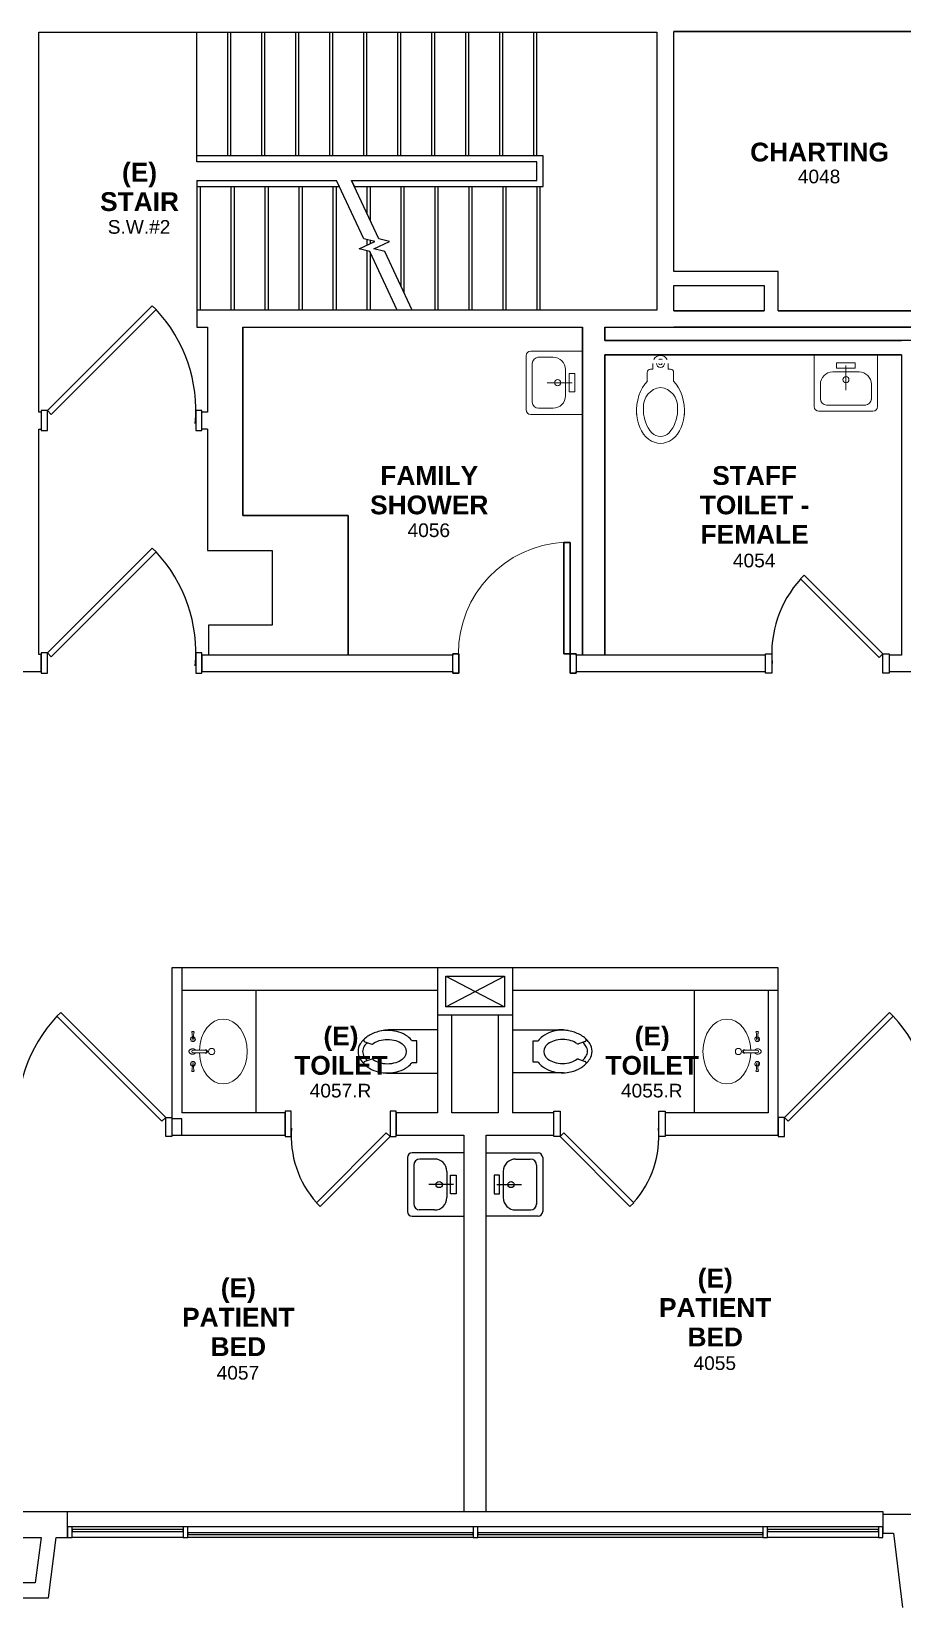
# Model space of a CAD drawing. Header units: inches. Extents: x -3235 to 3296, y 161 to 2924.
# Drawn here: x 2687 to 2969, y 1651 to 2160 of the extents above; entities that cross this region are included whole.
import ezdxf

# ---------------------------------------------------------------- set-up
doc = ezdxf.new("R2010")
doc.units = ezdxf.units.IN
doc.header["$LTSCALE"] = 96
doc.header["$MEASUREMENT"] = 0
doc.layers.add('A-AREA-IDEN', color=4, linetype='CONTINUOUS', lineweight=9)
doc.layers.add('A-DOOR-FRAM', color=1, linetype='CONTINUOUS', lineweight=30)
for name, color, linetype in [('A-DOOR', 2, 'CONTINUOUS'), ('A-FLOR-CASE', 3, 'CONTINUOUS'), ('A-FLOR-PFIX', 2, 'CONTINUOUS'), ('A-FLOR-STRS', 2, 'CONTINUOUS'), ('A-GLAZ', 2, 'CONTINUOUS'), ('A-GLAZ-SILL', 1, 'CONTINUOUS'), ('A-SHAFT', 1, 'CONTINUOUS'), ('A-WALL-FULL', 6, 'CONTINUOUS')]:
    doc.layers.add(name, color=color, linetype=linetype)
doc.styles.add('ARIAL', font='arial.ttf')
doc.styles.add('Arial_B', font='arialbd.ttf', dxfattribs={"height": 6.088537})

# ---------------------------------------------------------------- blocks, each defined once
blk = doc.blocks.new('Summit-door-single-wrapped - 36x84-F-4089943-258679-fp04')
at = {"layer": 'A-DOOR', "lineweight": 30}
for p, q in [((12.75, 36.56), (12.75, 0.56)), ((14.75, 36.56), (12.75, 36.56)), ((14.75, 0.56), (14.75, 36.56)), ((14.75, 0.56), (12.75, 0.56))]:
    blk.add_line(p, q, dxfattribs=at)
at = {"layer": 'A-DOOR', "lineweight": 9}
blk.add_arc((14.75, 0.56), 36.14, 93.1725, 180.0016, dxfattribs=at)
at = {"layer": 'A-DOOR-FRAM'}
for p, q in [((-23.25, 0.56), (-23.25, 0.06)), ((-21.25, 0.56), (-23.25, 0.56)), ((-21.25, -5.69), (-21.25, 0.56)), ((16.75, 0.56), (14.75, 0.56)), ((14.75, 0.56), (14.75, -5.69)), ((16.75, 0.06), (16.75, 0.56)), ((-23.25, -5.19), (-23.25, -5.69)), ((-23.25, -5.69), (-21.25, -5.69)), ((14.75, -5.69), (16.75, -5.69)), ((16.75, -5.69), (16.75, -5.19))]:
    blk.add_line(p, q, dxfattribs=at)
blk = doc.blocks.new('cw-countertop-one-side - cw-countertop-one-side-24D-1624115-258679-fp04')
at = {"layer": 'A-FLOR-CASE'}
blk.add_line((15.63, 11.5), (-24, 11.5), dxfattribs=at)
blk = doc.blocks.new('cw-countertop-one-side - cw-countertop-one-side-24D-1623090-258679-fp04')
at = {"layer": 'A-FLOR-CASE'}
blk.add_line((-24, -11.5), (15.63, -11.5), dxfattribs=at)

msp = doc.modelspace()

# ---------------------------------------------------------------- linework, layer by layer
at = {"layer": 'A-DOOR'}
for p, q in [((2692.1, 2037), (2726.04, 2070.94)), ((2726.04, 2070.94), (2727.28, 2069.7)), ((2727.28, 2069.7), (2693.33, 2035.76)), ((2692.1, 2037), (2693.33, 2035.76)), ((2692.1, 1958.5), (2726.04, 1992.44)), ((2727.28, 1991.2), (2693.33, 1957.26)), ((2726.04, 1992.44), (2727.28, 1991.2)), ((2937.04, 1983.71), (2935.81, 1982.47)), ((2935.81, 1982.47), (2961.26, 1957.01)), ((2962.5, 1958.25), (2937.04, 1983.71)), ((2692.1, 1958.5), (2693.33, 1957.26)), ((2962.5, 1958.25), (2961.26, 1957.01)), ((2696.43, 1842.07), (2695.2, 1840.83)), ((2730.38, 1808.12), (2696.43, 1842.07)), ((2930.63, 1808.12), (2964.57, 1842.07)), ((2964.57, 1842.07), (2965.8, 1840.83)), ((2695.2, 1840.83), (2729.14, 1806.89)), ((2965.8, 1840.83), (2931.86, 1806.89)), ((2730.38, 1808.12), (2729.14, 1806.89)), ((2930.63, 1808.12), (2931.86, 1806.89)), ((2779.14, 1780.49), (2801.76, 1803.11)), ((2803, 1801.87), (2780.37, 1779.25)), ((2803, 1801.87), (2801.76, 1803.11)), ((2858, 1801.87), (2859.24, 1803.11)), ((2858, 1801.87), (2880.63, 1779.25)), ((2881.86, 1780.49), (2859.24, 1803.11)), ((2780.37, 1779.25), (2779.14, 1780.49)), ((2880.63, 1779.25), (2881.86, 1780.49))]:
    msp.add_line(p, q, dxfattribs=at)
for centre, radius, start, end in [((2692.1, 2037), 48.05, 355, 42.9126), ((2692.1, 1958.5), 48.05, 355, 42.9126), ((2962.5, 1958.25), 36, 137.7863, 185), ((2730.38, 1808.12), 48.05, 137.0874, 185), ((2930.63, 1808.12), 48.05, 355, 42.9126), ((2803, 1801.87), 31.98, 175, 221.8636), ((2858, 1801.87), 31.98, 318.1364, 5)]:
    msp.add_arc(centre, radius, start, end, dxfattribs=at)
at = {"layer": 'A-FLOR-PFIX', "lineweight": 9}
for p, q in [((2848.5, 2056.25), (2865.25, 2056.25)), ((2864.25, 2056.25), (2865.25, 2056.25)), ((2847, 2037.25), (2847, 2054.75)), ((2849, 2039.75), (2849, 2052.44)), ((2855.75, 2054.25), (2850.81, 2054.25)), ((2887.24, 2050.36), (2888, 2050.36)), ((2888, 2050.36), (2888, 2052.25)), ((2893, 2050.36), (2893, 2052.25)), ((2893.76, 2050.36), (2893, 2050.36)), ((2940.25, 2055), (2940.25, 2038.25)), ((2940.25, 2055), (2940.25, 2054)), ((2947.5, 2050.68), (2947.5, 2052.49)), ((2947.5, 2052.49), (2953.5, 2052.49)), ((2953.5, 2050.68), (2947.5, 2050.68)), ((2950.5, 2051.62), (2950.5, 2043.62)), ((2953.5, 2052.49), (2953.5, 2050.68)), ((2960.75, 2038.25), (2960.75, 2055)), ((2960.75, 2054), (2960.75, 2055)), ((2861.88, 2046), (2853.88, 2046)), ((2859.75, 2041.75), (2859.75, 2050.25)), ((2862.74, 2049), (2860.93, 2049)), ((2860.93, 2049), (2860.93, 2043)), ((2862.74, 2043), (2862.74, 2049)), ((2886.24, 2046.47), (2886.24, 2049.36)), ((2894.76, 2046.47), (2894.76, 2049.36)), ((2942.25, 2045.5), (2942.25, 2040.75)), ((2946.25, 2049.5), (2954.75, 2049.5)), ((2958.75, 2045.5), (2958.75, 2040.56)), ((2860.93, 2043), (2862.74, 2043)), ((2865.25, 2035.75), (2848.5, 2035.75)), ((2855.75, 2037.75), (2851, 2037.75)), ((2865.25, 2035.75), (2864.25, 2035.75)), ((2885, 2037.86), (2885, 2036.83)), ((2896, 2037.86), (2896, 2036.87)), ((2941.75, 2036.75), (2959.25, 2036.75)), ((2944.25, 2038.75), (2956.94, 2038.75)), ((2738.84, 1835.69), (2738.88, 1835.58)), ((2738.88, 1835.58), (2738.92, 1835.45)), ((2738.92, 1835.45), (2738.94, 1835.3)), ((2738.94, 1835.3), (2738.96, 1835.15)), ((2738.96, 1835.15), (2738.97, 1834.99)), ((2738.97, 1834.99), (2738.99, 1834.82)), ((2738.99, 1834.82), (2739, 1834.64)), ((2739, 1834.64), (2739.01, 1834.44)), ((2739.01, 1834.44), (2739.01, 1834.2)), ((2739.01, 1834.23), (2739.02, 1834)), ((2739.02, 1834), (2739.02, 1833.76)), ((2739.39, 1834.2), (2739.4, 1834.44)), ((2739.39, 1834), (2739.39, 1834.23)), ((2739.39, 1833.76), (2739.39, 1834)), ((2739.4, 1834.44), (2739.41, 1834.64)), ((2739.41, 1834.64), (2739.42, 1834.82)), ((2739.42, 1834.82), (2739.43, 1834.99)), ((2739.43, 1834.99), (2739.45, 1835.15)), ((2739.45, 1835.15), (2739.47, 1835.3)), ((2739.47, 1835.3), (2739.49, 1835.45)), ((2739.49, 1835.45), (2739.52, 1835.58)), ((2739.52, 1835.58), (2739.57, 1835.69)), ((2921.48, 1835.58), (2921.43, 1835.69)), ((2921.51, 1835.45), (2921.48, 1835.58)), ((2921.53, 1835.3), (2921.51, 1835.45)), ((2921.55, 1835.15), (2921.53, 1835.3)), ((2921.57, 1834.99), (2921.55, 1835.15)), ((2921.58, 1834.82), (2921.57, 1834.99)), ((2921.59, 1834.64), (2921.58, 1834.82)), ((2921.6, 1834.44), (2921.59, 1834.64)), ((2921.61, 1834.2), (2921.6, 1834.44)), ((2921.61, 1834), (2921.61, 1834.23)), ((2921.61, 1833.76), (2921.61, 1834)), ((2921.99, 1834.23), (2921.98, 1834)), ((2921.98, 1834), (2921.98, 1833.76)), ((2922, 1834.64), (2921.99, 1834.44)), ((2921.99, 1834.44), (2921.99, 1834.2)), ((2922.01, 1834.82), (2922, 1834.64)), ((2922.03, 1834.99), (2922.01, 1834.82)), ((2922.04, 1835.15), (2922.03, 1834.99)), ((2922.06, 1835.3), (2922.04, 1835.15)), ((2922.08, 1835.45), (2922.06, 1835.3)), ((2922.12, 1835.58), (2922.08, 1835.45)), ((2922.16, 1835.69), (2922.12, 1835.58)), ((2739.2, 1829.84), (2739.99, 1829.84)), ((2739.2, 1829.03), (2739.99, 1829.03)), ((2742.88, 1829.84), (2739.99, 1829.84)), ((2739.99, 1829.03), (2742.88, 1829.03)), ((2742.88, 1829.84), (2743.19, 1829.84)), ((2742.88, 1829.03), (2743.19, 1829.03)), ((2918.12, 1829.84), (2917.81, 1829.84)), ((2918.12, 1829.03), (2917.81, 1829.03)), ((2918.12, 1829.84), (2921.01, 1829.84)), ((2921.01, 1829.03), (2918.12, 1829.03)), ((2921.8, 1829.84), (2921.01, 1829.84)), ((2921.8, 1829.03), (2921.01, 1829.03)), ((2738.88, 1823.3), (2738.83, 1823.18)), ((2738.92, 1823.43), (2738.88, 1823.3)), ((2738.94, 1823.57), (2738.92, 1823.43)), ((2738.96, 1823.72), (2738.94, 1823.57)), ((2738.97, 1823.89), (2738.96, 1823.72)), ((2738.99, 1824.06), (2738.97, 1823.89)), ((2739, 1824.24), (2738.99, 1824.06)), ((2739.01, 1824.43), (2739, 1824.24)), ((2739.02, 1824.87), (2739.01, 1824.64)), ((2739.01, 1824.67), (2739.01, 1824.43)), ((2739.02, 1825.11), (2739.02, 1824.87)), ((2739.39, 1824.87), (2739.39, 1825.11)), ((2739.39, 1824.64), (2739.39, 1824.87)), ((2739.4, 1824.43), (2739.39, 1824.67)), ((2739.41, 1824.24), (2739.4, 1824.43)), ((2739.42, 1824.06), (2739.41, 1824.24)), ((2739.43, 1823.89), (2739.42, 1824.06)), ((2739.45, 1823.72), (2739.43, 1823.89)), ((2739.46, 1823.57), (2739.45, 1823.72)), ((2739.49, 1823.43), (2739.46, 1823.57)), ((2739.52, 1823.3), (2739.49, 1823.43)), ((2739.57, 1823.18), (2739.52, 1823.3)), ((2921.43, 1823.18), (2921.48, 1823.3)), ((2921.48, 1823.3), (2921.51, 1823.43)), ((2921.51, 1823.43), (2921.54, 1823.57)), ((2921.54, 1823.57), (2921.55, 1823.72)), ((2921.55, 1823.72), (2921.57, 1823.89)), ((2921.57, 1823.89), (2921.58, 1824.06)), ((2921.58, 1824.06), (2921.59, 1824.24)), ((2921.59, 1824.24), (2921.6, 1824.43)), ((2921.6, 1824.43), (2921.61, 1824.67)), ((2921.61, 1824.87), (2921.61, 1825.11)), ((2921.61, 1824.64), (2921.61, 1824.87)), ((2921.98, 1825.11), (2921.98, 1824.87)), ((2921.98, 1824.87), (2921.99, 1824.64)), ((2921.99, 1824.67), (2921.99, 1824.43)), ((2921.99, 1824.43), (2922, 1824.24)), ((2922, 1824.24), (2922.01, 1824.06)), ((2922.01, 1824.06), (2922.03, 1823.89)), ((2922.03, 1823.89), (2922.04, 1823.72)), ((2922.04, 1823.72), (2922.06, 1823.57)), ((2922.06, 1823.57), (2922.08, 1823.43)), ((2922.08, 1823.43), (2922.12, 1823.3)), ((2922.12, 1823.3), (2922.17, 1823.18))]:
    msp.add_line(p, q, dxfattribs=at)
at = {"layer": 'A-FLOR-PFIX'}
for p, q in [((2690.1, 2037), (2690.1, 2030.5)), ((2692.1, 2037), (2690.1, 2037)), ((2692.1, 2030.5), (2692.1, 2037)), ((2740.1, 2037), (2740.1, 2030.5)), ((2742.1, 2037), (2740.1, 2037)), ((2742.1, 2030.5), (2742.1, 2037)), ((2690.1, 2030.5), (2692.1, 2030.5)), ((2740.1, 2030.5), (2742.1, 2030.5)), ((2690.1, 1958.5), (2690.1, 1952)), ((2692.1, 1958.5), (2690.1, 1958.5)), ((2692.1, 1952), (2692.1, 1958.5)), ((2740.1, 1958.5), (2740.1, 1952)), ((2742.1, 1958.5), (2740.1, 1958.5)), ((2742.1, 1952), (2742.1, 1958.5)), ((2924.5, 1952), (2924.5, 1958.25)), ((2924.5, 1958.25), (2926.5, 1958.25)), ((2926.5, 1958.25), (2926.5, 1952)), ((2962.5, 1952), (2962.5, 1958.25)), ((2962.5, 1958.25), (2964.5, 1958.25)), ((2964.5, 1958.25), (2964.5, 1952)), ((2690.1, 1952), (2692.1, 1952)), ((2740.1, 1952), (2742.1, 1952)), ((2926.5, 1952), (2924.5, 1952)), ((2964.5, 1952), (2962.5, 1952)), ((2794.85, 1832.6), (2797.07, 1831.86)), ((2818.38, 1836.44), (2803.5, 1836.44)), ((2811.66, 1832.89), (2810.11, 1832.89)), ((2811.66, 1825.89), (2811.66, 1832.89)), ((2842.63, 1836.5), (2857.5, 1836.5)), ((2849.34, 1832.95), (2850.89, 1832.95)), ((2849.34, 1825.95), (2849.34, 1832.95)), ((2866.15, 1832.66), (2863.93, 1831.92)), ((2797.07, 1826.91), (2794.87, 1826.19)), ((2863.93, 1826.98), (2866.13, 1826.25)), ((2801.88, 1822.44), (2818.38, 1822.44)), ((2810.11, 1825.89), (2811.66, 1825.89)), ((2859.13, 1822.5), (2842.63, 1822.5)), ((2850.89, 1825.95), (2849.34, 1825.95)), ((2730.38, 1801.87), (2730.38, 1808.12)), ((2730.38, 1808.12), (2732.38, 1808.12)), ((2732.38, 1808.12), (2732.38, 1801.87)), ((2771, 1810.12), (2769, 1810.12)), ((2769, 1810.12), (2769, 1801.87)), ((2771, 1801.87), (2771, 1810.12)), ((2805, 1810.12), (2803, 1810.12)), ((2803, 1810.12), (2803, 1801.87)), ((2805, 1801.87), (2805, 1810.12)), ((2856, 1801.87), (2856, 1810.12)), ((2856, 1810.12), (2858, 1810.12)), ((2858, 1810.12), (2858, 1801.87)), ((2890, 1801.87), (2890, 1810.12)), ((2890, 1810.12), (2892, 1810.12)), ((2892, 1810.12), (2892, 1801.87)), ((2928.63, 1808.12), (2928.63, 1801.87)), ((2930.63, 1808.12), (2928.63, 1808.12)), ((2930.63, 1801.87), (2930.63, 1808.12)), ((2732.38, 1801.87), (2730.38, 1801.87)), ((2769, 1801.87), (2771, 1801.87)), ((2803, 1801.87), (2805, 1801.87)), ((2858, 1801.87), (2856, 1801.87)), ((2892, 1801.87), (2890, 1801.87)), ((2928.63, 1801.87), (2930.63, 1801.87)), ((2826.88, 1796.62), (2810.13, 1796.62)), ((2826.88, 1796.62), (2825.88, 1796.62)), ((2834.13, 1796.62), (2850.88, 1796.62)), ((2834.13, 1796.62), (2835.13, 1796.62)), ((2808.63, 1795.12), (2808.63, 1777.62)), ((2810.63, 1792.62), (2810.63, 1779.93)), ((2817.38, 1794.62), (2812.63, 1794.62)), ((2843.63, 1794.62), (2848.38, 1794.62)), ((2850.38, 1792.62), (2850.38, 1779.93)), ((2852.38, 1795.12), (2852.38, 1777.62)), ((2823.5, 1786.37), (2815.5, 1786.37)), ((2821.38, 1790.62), (2821.38, 1782.12)), ((2822.56, 1783.37), (2822.56, 1789.37)), ((2822.56, 1789.37), (2824.36, 1789.37)), ((2824.36, 1789.37), (2824.36, 1783.37)), ((2838.44, 1789.37), (2836.64, 1789.37)), ((2836.64, 1789.37), (2836.64, 1783.37)), ((2837.5, 1786.37), (2845.5, 1786.37)), ((2838.44, 1783.37), (2838.44, 1789.37)), ((2839.63, 1790.62), (2839.63, 1782.12)), ((2824.36, 1783.37), (2822.56, 1783.37)), ((2836.64, 1783.37), (2838.44, 1783.37)), ((2810.13, 1776.12), (2826.88, 1776.12)), ((2817.38, 1778.12), (2812.43, 1778.12)), ((2825.88, 1776.12), (2826.88, 1776.12)), ((2850.88, 1776.12), (2834.13, 1776.12)), ((2835.13, 1776.12), (2834.13, 1776.12)), ((2843.63, 1778.12), (2848.57, 1778.12))]:
    msp.add_line(p, q, dxfattribs=at)
at = {"layer": 'A-FLOR-PFIX', "lineweight": 9}
for centre, radius in [((2857.25, 2046), 1), ((2950.5, 2047), 1), ((2739.2, 1833.44), 0.375), ((2921.8, 1833.44), 0.375), ((2745.27, 1829.44), 1), ((2915.73, 1829.44), 1), ((2739.2, 1825.44), 0.375), ((2921.8, 1825.44), 0.375)]:
    msp.add_circle(centre, radius, dxfattribs=at)
at = {"layer": 'A-FLOR-PFIX'}
for centre in [(2818.88, 1786.37), (2842.13, 1786.37)]:
    msp.add_circle(centre, 1, dxfattribs=at)
at = {"layer": 'A-FLOR-PFIX', "lineweight": 9}
for centre, radius, start, end in [((2848.5, 2054.75), 1.5, 90, 180), ((2851, 2052.25), 2, 90, 180), ((2855.75, 2050.25), 4, 0, 90), ((2887.24, 2049.36), 1, 90, 180), ((2890.5, 2052.31), 2.5, 29.2102, 151.3575), ((2890.5, 2052.31), 1.34, 182.8617, 357.1383), ((2890.5, 2052.31), 0.571, 187.5801, 352.4199), ((2890.5, 2052.31), 1.34, 65.8356, 114.1644), ((2890.5, 2052.31), 2.5, 353.145, 358.6374), ((2893.76, 2049.36), 1, 0, 90), ((2946.25, 2045.5), 4, 90, 180), ((2954.75, 2045.5), 4, 0, 90), ((2855.75, 2041.75), 4, 270, 0), ((2891.22, 2038.28), 6.24, 96.6659, 183.7889), ((2889.78, 2038.28), 6.24, 356.2111, 83.3341), ((2944.25, 2040.75), 2, 180, 270), ((2956.75, 2040.75), 2, 270, 0), ((2848.5, 2037.25), 1.5, 180, 270), ((2851, 2039.75), 2, 180, 270), ((2895.52, 2036.86), 10.52, 180.1683, 222.1746), ((2885.48, 2036.86), 10.52, 317.8254, 0.0502), ((2941.75, 2038.25), 1.5, 180, 270), ((2959.25, 2038.25), 1.5, 270, 0), ((2890.5, 2032.31), 3.75, 222.1746, 317.8254), ((2739.2, 1833.44), 0.787, 103.9161, 76.0839), ((2921.8, 1833.44), 0.787, 103.9161, 76.0839), ((2739.2, 1829.44), 0.406, 90, 270), ((2739.2, 1829.44), 0.89, 27.1409, 90), ((2739.2, 1829.44), 0.89, 270, 332.8591), ((2743.31, 1829.44), 0.594, 223.2914, 137.0225), ((2743.19, 1829.44), 0.406, 270, 90), ((2917.69, 1829.44), 0.594, 42.9775, 316.7086), ((2917.81, 1829.44), 0.406, 90, 270), ((2921.8, 1829.44), 0.89, 90, 152.8591), ((2921.8, 1829.44), 0.89, 207.1409, 270), ((2921.8, 1829.44), 0.406, 270, 90), ((2739.2, 1825.44), 0.787, 283.9161, 256.0839), ((2921.8, 1825.44), 0.787, 283.9161, 256.0839)]:
    msp.add_arc(centre, radius, start, end, dxfattribs=at)
at = {"layer": 'A-FLOR-PFIX'}
for centre, radius, start, end in [((2797.24, 1829.44), 4.62, 147.2383, 180), ((2800.24, 1827.51), 8.18, 122.7683, 147.2383), ((2795, 1833.07), 0.5, 134.3279, 251.7562), ((2800.24, 1827.51), 6.68, 133.6858, 147.2384), ((2802.21, 1824.45), 11.82, 104.9288, 122.7683), ((2797.23, 1832.34), 0.5, 251.7562, 305.5171), ((2801.33, 1826.59), 6.56, 107.1414, 125.5171), ((2803.5, 1819.6), 16.84, 90, 104.9288), ((2802.16, 1823.89), 9.38, 90, 107.1414), ((2802.16, 1823.89), 12.38, 72.8585, 98.2651), ((2802.16, 1823.89), 9.38, 72.8586, 90), ((2803, 1826.59), 6.56, 53.3276, 72.8586), ((2803, 1826.59), 9.56, 53.3278, 72.8585), ((2804.27, 1828.3), 4.43, 38.1352, 53.3276), ((2804.27, 1828.3), 7.43, 38.1352, 53.3278), ((2856.73, 1828.36), 7.43, 126.6722, 141.8648), ((2858, 1826.65), 9.56, 107.1415, 126.6722), ((2856.73, 1828.36), 4.43, 126.6724, 141.8648), ((2858, 1826.65), 6.56, 107.1414, 126.6724), ((2858.84, 1823.96), 12.38, 81.7349, 107.1415), ((2858.84, 1823.96), 9.38, 90, 107.1414), ((2857.5, 1819.66), 16.84, 75.0712, 90), ((2858.84, 1823.96), 9.38, 72.8586, 90), ((2859.67, 1826.65), 6.56, 54.4829, 72.8586), ((2858.79, 1824.51), 11.82, 57.2317, 75.0712), ((2863.77, 1832.4), 0.5, 234.4829, 288.2438), ((2860.76, 1827.57), 8.18, 32.7617, 57.2317), ((2860.76, 1827.57), 6.68, 32.7616, 46.3142), ((2866, 1833.13), 0.5, 288.2438, 45.6721), ((2863.76, 1829.5), 4.62, 360, 32.7617), ((2797.24, 1829.44), 4.62, 180, 212.7615), ((2800.24, 1831.36), 8.18, 212.7615, 226.6903), ((2797.24, 1829.44), 3.12, 147.2384, 180), ((2797.24, 1829.44), 3.12, 180, 212.7617), ((2800.24, 1831.36), 6.68, 212.7617, 227.2435), ((2797.23, 1826.44), 0.5, 54.4829, 108.2438), ((2801.33, 1832.18), 6.56, 234.4829, 252.8586), ((2803, 1832.18), 6.56, 287.1414, 306.6724), ((2804.27, 1830.47), 4.43, 306.6724, 321.8648), ((2805.53, 1829.39), 2.76, 323.419, 36.581), ((2855.47, 1829.45), 2.76, 143.419, 216.581), ((2856.73, 1830.54), 4.43, 218.1352, 233.3276), ((2858, 1832.25), 6.56, 233.3276, 252.8586), ((2859.67, 1832.25), 6.56, 287.1414, 305.5171), ((2863.77, 1826.5), 0.5, 71.7562, 125.5171), ((2860.76, 1831.43), 6.68, 312.7565, 327.2383), ((2860.76, 1831.43), 8.18, 313.3097, 327.2385), ((2863.76, 1829.5), 3.12, 360, 32.7616), ((2863.76, 1829.5), 3.12, 327.2383, 0), ((2863.76, 1829.5), 4.62, 327.2385, 0), ((2795.03, 1825.71), 0.5, 108.2438, 223.4259), ((2800.06, 1830.47), 7.43, 223.4258, 233.3119), ((2801.33, 1832.18), 9.56, 233.3154, 252.8584), ((2802.16, 1834.88), 12.38, 252.8584, 263.4141), ((2802.16, 1834.88), 9.38, 252.8586, 270), ((2802.16, 1834.88), 12.38, 263.4141, 287.1414), ((2802.16, 1834.88), 9.38, 270, 287.1414), ((2803, 1832.18), 9.56, 287.1414, 306.6723), ((2804.27, 1830.47), 7.43, 306.6723, 321.8648), ((2856.73, 1830.54), 7.43, 218.1352, 233.3277), ((2858, 1832.25), 9.56, 233.3277, 252.8586), ((2858.84, 1834.94), 12.38, 252.8586, 276.5859), ((2858.84, 1834.94), 9.38, 252.8586, 270), ((2858.84, 1834.94), 9.38, 270, 287.1414), ((2858.84, 1834.94), 12.38, 276.5859, 287.1416), ((2859.67, 1832.25), 9.56, 287.1416, 306.6846), ((2860.94, 1830.54), 7.43, 306.6881, 316.5742), ((2865.97, 1825.77), 0.5, 316.5741, 71.7562), ((2810.13, 1795.12), 1.5, 90, 180), ((2850.88, 1795.12), 1.5, 0, 90), ((2812.63, 1792.62), 2, 90, 180), ((2817.38, 1790.62), 4, 0, 90), ((2843.63, 1790.62), 4, 90, 180), ((2848.38, 1792.62), 2, 0, 90), ((2817.38, 1782.12), 4, 270, 0), ((2843.63, 1782.12), 4, 180, 270), ((2810.13, 1777.62), 1.5, 180, 270), ((2812.63, 1780.12), 2, 180, 270), ((2848.38, 1780.12), 2, 270, 0), ((2850.88, 1777.62), 1.5, 270, 0)]:
    msp.add_arc(centre, radius, start, end, dxfattribs=at)
at = {"layer": 'A-FLOR-PFIX', "lineweight": 9}
for centre, major_axis, ratio, start_param, end_param in [((2890.5, 2036.65), (0, 11.75), 0.659574, 0.58137, 1.646844), ((2890.5, 2036.65), (0, 11.75), 0.659574, 4.621634, 5.701815), ((2890.5, 2036.65), (0, 10.3), 0.752595, 1.570796, 4.712389), ((2749.02, 1829.44), (0, 10.5), 0.737968, 1.609473, 7.815305), ((2911.98, 1829.44), (0, 10.5), 0.737968, 4.751065, 10.956898)]:
    msp.add_ellipse(centre, major_axis=major_axis, ratio=ratio, start_param=start_param, end_param=end_param, dxfattribs=at)
for points, knots in [([(2739.2, 1835.92), (2739.15, 1835.92), (2739.04, 1835.91), (2738.91, 1835.87), (2738.82, 1835.83), (2738.8, 1835.81), (2738.79, 1835.8), (2738.79, 1835.79), (2738.79, 1835.78), (2738.79, 1835.78), (2738.79, 1835.77), (2738.79, 1835.76), (2738.8, 1835.75), (2738.81, 1835.73), (2738.83, 1835.71), (2738.84, 1835.69)], [0, 0, 0, 0, 0.166667, 0.333333, 0.5, 0.666667, 0.708333, 0.75, 0.791667, 0.833333, 0.869792, 0.895833, 0.916667, 0.958333, 1, 1, 1, 1]), ([(2739.57, 1835.69), (2739.58, 1835.71), (2739.6, 1835.73), (2739.61, 1835.75), (2739.61, 1835.76), (2739.62, 1835.77), (2739.62, 1835.78), (2739.62, 1835.78), (2739.62, 1835.79), (2739.62, 1835.8), (2739.61, 1835.8), (2739.61, 1835.81), (2739.59, 1835.82), (2739.58, 1835.83), (2739.56, 1835.84), (2739.54, 1835.85), (2739.52, 1835.86), (2739.48, 1835.87), (2739.41, 1835.89), (2739.31, 1835.91), (2739.23, 1835.92), (2739.2, 1835.92)], [0, 0, 0, 0, 0.041667, 0.083333, 0.104167, 0.130208, 0.166667, 0.208333, 0.25, 0.291667, 0.333333, 0.416667, 0.458333, 0.5, 0.541667, 0.583333, 0.625, 0.666667, 0.75, 0.916667, 1, 1, 1, 1]), ([(2921.43, 1835.69), (2921.42, 1835.71), (2921.4, 1835.73), (2921.39, 1835.75), (2921.39, 1835.76), (2921.38, 1835.77), (2921.38, 1835.78), (2921.38, 1835.78), (2921.38, 1835.79), (2921.38, 1835.8), (2921.39, 1835.8), (2921.4, 1835.81), (2921.43, 1835.83), (2921.53, 1835.88), (2921.69, 1835.92), (2921.8, 1835.92)], [-1, -1, -1, -1, -0.958333, -0.916667, -0.895833, -0.869792, -0.833333, -0.791667, -0.75, -0.708333, -0.666667, -0.583333, -0.5, -0.333333, 0, 0, 0, 0]), ([(2921.8, 1835.92), (2921.85, 1835.92), (2921.96, 1835.91), (2922.07, 1835.87), (2922.12, 1835.85), (2922.15, 1835.84), (2922.17, 1835.83), (2922.18, 1835.82), (2922.19, 1835.82), (2922.2, 1835.81), (2922.21, 1835.8), (2922.21, 1835.8), (2922.21, 1835.79), (2922.21, 1835.78), (2922.21, 1835.78), (2922.21, 1835.77), (2922.21, 1835.76), (2922.2, 1835.75), (2922.19, 1835.73), (2922.17, 1835.71), (2922.16, 1835.69)], [-1, -1, -1, -1, -0.833333, -0.666667, -0.583333, -0.541667, -0.5, -0.458333, -0.416667, -0.375, -0.333333, -0.291667, -0.25, -0.208333, -0.166667, -0.130208, -0.104167, -0.083333, -0.041667, 0, 0, 0, 0]), ([(2739.2, 1830.33), (2739.17, 1830.33), (2739.1, 1830.32), (2738.95, 1830.3), (2738.78, 1830.26), (2738.6, 1830.2), (2738.47, 1830.15), (2738.35, 1830.08), (2738.17, 1829.96), (2738.05, 1829.84), (2737.98, 1829.72), (2737.96, 1829.67), (2737.92, 1829.58), (2737.91, 1829.5), (2737.91, 1829.44)], [0, 0, 0, 0, 0.076923, 0.153846, 0.307692, 0.384615, 0.461538, 0.538462, 0.615385, 0.807692, 0.831731, 0.855769, 0.903846, 1, 1, 1, 1]), ([(2737.91, 1829.44), (2737.91, 1829.39), (2737.92, 1829.3), (2737.96, 1829.2), (2738, 1829.12), (2738.05, 1829.05), (2738.13, 1828.96), (2738.23, 1828.87), (2738.35, 1828.8), (2738.47, 1828.73), (2738.67, 1828.64), (2738.93, 1828.57), (2739.12, 1828.55), (2739.2, 1828.55)], [0, 0, 0, 0, 0.076923, 0.153846, 0.192308, 0.230769, 0.307692, 0.384615, 0.461538, 0.538462, 0.615385, 0.807692, 1, 1, 1, 1]), ([(2921.8, 1830.33), (2921.88, 1830.33), (2922.07, 1830.31), (2922.33, 1830.23), (2922.53, 1830.15), (2922.65, 1830.08), (2922.77, 1830), (2922.87, 1829.91), (2922.95, 1829.83), (2923, 1829.75), (2923.04, 1829.68), (2923.08, 1829.57), (2923.09, 1829.48), (2923.09, 1829.44)], [-1, -1, -1, -1, -0.807692, -0.615385, -0.538462, -0.461538, -0.384615, -0.307692, -0.230769, -0.192308, -0.153846, -0.076923, 0, 0, 0, 0]), ([(2923.09, 1829.44), (2923.09, 1829.38), (2923.08, 1829.29), (2923.04, 1829.21), (2923.02, 1829.16), (2922.95, 1829.04), (2922.83, 1828.91), (2922.65, 1828.8), (2922.49, 1828.71), (2922.26, 1828.62), (2922.01, 1828.56), (2921.86, 1828.55), (2921.8, 1828.55)], [-1, -1, -1, -1, -0.903846, -0.855769, -0.831731, -0.807692, -0.615385, -0.538462, -0.461538, -0.307692, -0.153846, 0, 0, 0, 0]), ([(2738.83, 1823.18), (2738.82, 1823.17), (2738.81, 1823.14), (2738.8, 1823.12), (2738.79, 1823.11), (2738.79, 1823.11), (2738.79, 1823.1), (2738.78, 1823.09), (2738.78, 1823.09), (2738.79, 1823.08), (2738.79, 1823.07), (2738.8, 1823.06), (2738.81, 1823.05), (2738.83, 1823.04), (2738.85, 1823.04), (2738.87, 1823.03), (2738.89, 1823.02), (2738.93, 1823), (2739, 1822.98), (2739.09, 1822.96), (2739.17, 1822.96), (2739.2, 1822.96)], [0, 0, 0, 0, 0.041667, 0.083333, 0.104167, 0.130208, 0.166667, 0.208333, 0.25, 0.291667, 0.333333, 0.416667, 0.458333, 0.5, 0.541667, 0.583333, 0.625, 0.666667, 0.75, 0.916667, 1, 1, 1, 1]), ([(2739.2, 1822.96), (2739.26, 1822.96), (2739.36, 1822.97), (2739.49, 1823.01), (2739.58, 1823.05), (2739.61, 1823.07), (2739.62, 1823.08), (2739.62, 1823.09), (2739.62, 1823.09), (2739.62, 1823.1), (2739.61, 1823.11), (2739.61, 1823.11), (2739.61, 1823.12), (2739.59, 1823.14), (2739.58, 1823.17), (2739.57, 1823.18)], [0, 0, 0, 0, 0.166667, 0.333333, 0.5, 0.666667, 0.708333, 0.75, 0.791667, 0.833333, 0.869792, 0.895833, 0.916667, 0.958333, 1, 1, 1, 1]), ([(2921.8, 1822.96), (2921.74, 1822.96), (2921.64, 1822.97), (2921.53, 1823), (2921.47, 1823.02), (2921.44, 1823.04), (2921.43, 1823.04), (2921.41, 1823.05), (2921.4, 1823.06), (2921.39, 1823.07), (2921.39, 1823.07), (2921.38, 1823.08), (2921.38, 1823.09), (2921.38, 1823.09), (2921.38, 1823.1), (2921.39, 1823.11), (2921.39, 1823.11), (2921.39, 1823.12), (2921.41, 1823.14), (2921.42, 1823.17), (2921.43, 1823.18)], [-1, -1, -1, -1, -0.833333, -0.666667, -0.583333, -0.541667, -0.5, -0.458333, -0.416667, -0.375, -0.333333, -0.291667, -0.25, -0.208333, -0.166667, -0.130208, -0.104167, -0.083333, -0.041667, 0, 0, 0, 0]), ([(2922.17, 1823.18), (2922.18, 1823.17), (2922.19, 1823.14), (2922.2, 1823.12), (2922.21, 1823.11), (2922.21, 1823.11), (2922.21, 1823.1), (2922.22, 1823.09), (2922.22, 1823.09), (2922.21, 1823.08), (2922.21, 1823.07), (2922.2, 1823.06), (2922.16, 1823.04), (2922.06, 1822.99), (2921.91, 1822.96), (2921.8, 1822.96)], [-1, -1, -1, -1, -0.958333, -0.916667, -0.895833, -0.869792, -0.833333, -0.791667, -0.75, -0.708333, -0.666667, -0.583333, -0.5, -0.333333, 0, 0, 0, 0])]:
    msp.add_open_spline(points, degree=3, knots=knots, dxfattribs=at)
at = {"layer": 'A-FLOR-STRS'}
for p, q in [((2740.5, 2119.5), (2740.5, 2159.5)), ((2750.5, 2119.5), (2750.5, 2159.5)), ((2751.5, 2119.5), (2751.5, 2159.5)), ((2761.5, 2119.5), (2761.5, 2159.5)), ((2762.5, 2119.5), (2762.5, 2159.5)), ((2772.5, 2119.5), (2772.5, 2159.5)), ((2773.5, 2119.5), (2773.5, 2159.5)), ((2783.5, 2119.5), (2783.5, 2159.5)), ((2784.5, 2119.5), (2784.5, 2159.5)), ((2794.5, 2119.5), (2794.5, 2159.5)), ((2795.5, 2119.5), (2795.5, 2159.5)), ((2805.5, 2119.5), (2805.5, 2159.5)), ((2806.5, 2119.5), (2806.5, 2159.5)), ((2816.5, 2119.5), (2816.5, 2159.5)), ((2817.5, 2119.5), (2817.5, 2159.5)), ((2827.5, 2119.5), (2827.5, 2159.5)), ((2828.5, 2119.5), (2828.5, 2159.5)), ((2838.5, 2119.5), (2838.5, 2159.5)), ((2839.5, 2119.5), (2839.5, 2159.5)), ((2849.5, 2119.5), (2849.5, 2159.5)), ((2850.5, 2119.5), (2850.5, 2159.5)), ((2740.5, 2117.5), (2740.5, 2119.5)), ((2847.5, 2119.5), (2740.5, 2119.5)), ((2847.5, 2117.5), (2740.5, 2117.5)), ((2852.5, 2119.5), (2847.5, 2119.5)), ((2850.5, 2117.5), (2847.5, 2117.5)), ((2850.5, 2114.5), (2850.5, 2117.5)), ((2852.5, 2114.5), (2852.5, 2119.5)), ((2740.5, 2111.5), (2740.5, 2109.5)), ((2740.5, 2111.5), (2785.71, 2111.5)), ((2794.55, 2092.54), (2785.71, 2111.5)), ((2786.64, 2109.5), (2785.71, 2111.5)), ((2799.35, 2092.54), (2790.51, 2111.5)), ((2790.51, 2111.5), (2791.44, 2109.5)), ((2790.51, 2111.5), (2850.5, 2111.5)), ((2850.5, 2111.5), (2850.5, 2114.5)), ((2852.5, 2109.5), (2852.5, 2114.5)), ((2740.5, 2109.5), (2740.5, 2069.5)), ((2740.5, 2109.5), (2786.64, 2109.5)), ((2741.5, 2109.5), (2741.5, 2069.5)), ((2751.5, 2109.5), (2751.5, 2069.5)), ((2752.5, 2109.5), (2752.5, 2069.5)), ((2762.5, 2109.5), (2762.5, 2069.5)), ((2763.5, 2109.5), (2763.5, 2069.5)), ((2773.5, 2109.5), (2773.5, 2069.5)), ((2774.5, 2109.5), (2774.5, 2069.5)), ((2784.5, 2109.5), (2784.5, 2069.5)), ((2785.5, 2109.5), (2785.5, 2069.5)), ((2791.44, 2109.5), (2850.5, 2109.5)), ((2795.5, 2109.5), (2795.5, 2100.79)), ((2796.5, 2109.5), (2796.5, 2098.65)), ((2806.5, 2109.5), (2806.5, 2077.2)), ((2807.5, 2109.5), (2807.5, 2075.06)), ((2817.5, 2109.5), (2817.5, 2069.5)), ((2818.5, 2109.5), (2818.5, 2069.5)), ((2828.5, 2109.5), (2828.5, 2069.5)), ((2829.5, 2109.5), (2829.5, 2069.5)), ((2839.5, 2109.5), (2839.5, 2069.5)), ((2840.5, 2109.5), (2840.5, 2069.5)), ((2850.5, 2109.5), (2850.5, 2069.5)), ((2850.5, 2109.5), (2852.5, 2109.5)), ((2851.5, 2109.5), (2851.5, 2069.5)), ((2792.95, 2089.31), (2798.05, 2091.69)), ((2798.05, 2091.69), (2794.55, 2092.54)), ((2795.5, 2092.31), (2795.5, 2090.5)), ((2796.5, 2092.07), (2796.5, 2090.97)), ((2797.75, 2089.31), (2802.85, 2091.69)), ((2802.85, 2091.69), (2799.35, 2092.54)), ((2796.45, 2088.46), (2792.95, 2089.31)), ((2795.5, 2088.69), (2795.5, 2069.5)), ((2805.29, 2069.5), (2796.45, 2088.46)), ((2796.5, 2088.36), (2796.5, 2069.5)), ((2801.25, 2088.46), (2797.75, 2089.31)), ((2810.09, 2069.5), (2801.25, 2088.46))]:
    msp.add_line(p, q, dxfattribs=at)
at = {"layer": 'A-GLAZ'}
for p, q in [((2700.09, 1675.5), (2698.59, 1675.5)), ((2698.59, 1675.5), (2698.59, 1672.12)), ((2700.09, 1672.12), (2700.09, 1675.5)), ((2736.09, 1674.62), (2700.09, 1674.62)), ((2700.09, 1674.62), (2700.09, 1674)), ((2700.09, 1674), (2736.09, 1674)), ((2736.09, 1674), (2736.09, 1674.62)), ((2961, 1674.62), (2925.09, 1674.62)), ((2925.09, 1674.62), (2925.09, 1674)), ((2925.09, 1674), (2961, 1674)), ((2961, 1674), (2961, 1674.62)), ((2698.59, 1672.12), (2700.09, 1672.12)), ((2829.84, 1673.62), (2737.59, 1673.62)), ((2737.59, 1673.62), (2737.59, 1673)), ((2737.59, 1673), (2829.84, 1673)), ((2829.84, 1673), (2829.84, 1673.62)), ((2923.59, 1673.62), (2831.34, 1673.62)), ((2831.34, 1673.62), (2831.34, 1673)), ((2831.34, 1673), (2923.59, 1673)), ((2923.59, 1673), (2923.59, 1673.62))]:
    msp.add_line(p, q, dxfattribs=at)
at = {"layer": 'A-GLAZ', "extrusion": (0, 0, -1)}
for p, q in [((2737.59, 1675.5), (2736.09, 1675.5)), ((2736.09, 1675.5), (2736.09, 1672.12)), ((2737.59, 1672.12), (2737.59, 1675.5)), ((2831.34, 1675.5), (2829.84, 1675.5)), ((2829.84, 1675.5), (2829.84, 1672.12)), ((2831.34, 1672.12), (2831.34, 1675.5)), ((2925.09, 1675.5), (2923.59, 1675.5)), ((2923.59, 1675.5), (2923.59, 1672.12)), ((2925.09, 1672.12), (2925.09, 1675.5)), ((2962.5, 1675.5), (2961, 1675.5)), ((2961, 1675.5), (2961, 1672.12)), ((2962.5, 1672.12), (2962.5, 1675.5)), ((2736.09, 1672.12), (2737.59, 1672.12)), ((2829.84, 1672.12), (2831.34, 1672.12)), ((2923.59, 1672.12), (2925.09, 1672.12)), ((2961, 1672.12), (2962.5, 1672.12))]:
    msp.add_line(p, q, dxfattribs=at)
at = {"layer": 'A-GLAZ-SILL'}
for p, q in [((2736.09, 1675.5), (2700.09, 1675.5)), ((2829.84, 1675.5), (2737.59, 1675.5)), ((2923.59, 1675.5), (2831.34, 1675.5)), ((2961, 1675.5), (2925.09, 1675.5)), ((2736.09, 1672.12), (2700.09, 1672.12)), ((2829.84, 1672.12), (2737.59, 1672.12)), ((2923.59, 1672.12), (2831.34, 1672.12)), ((2961, 1672.12), (2925.09, 1672.12))]:
    msp.add_line(p, q, dxfattribs=at)
at = {"layer": 'A-SHAFT'}
for p, q in [((2821, 1843.88), (2840, 1853.88)), ((2821, 1853.88), (2840, 1843.88))]:
    msp.add_line(p, q, dxfattribs=at)
at = {"layer": 'A-WALL-FULL'}
for p, q in [((2689.31, 2159.5), (2889.31, 2159.5)), ((2689.31, 2036.5), (2689.31, 2159.5)), ((2889.31, 2159.5), (2889.31, 2069.5)), ((2894.81, 2082.06), (2894.81, 2159.75)), ((2928.63, 2082.06), (2894.81, 2082.06)), ((2928.63, 2069.25), (2928.63, 2082.06)), ((2894.81, 2069.25), (2894.81, 2077.44)), ((2894.81, 2077.44), (2924, 2077.44)), ((2924, 2077.44), (2924, 2069.25)), ((2889.31, 2069.5), (2740.5, 2069.5)), ((2740.5, 2069.5), (2740.5, 2064)), ((2740.5, 2064), (2743.88, 2064)), ((2743.88, 2064), (2743.88, 2036.5)), ((2755.38, 2064), (2865.25, 2064)), ((2872.5, 2064), (2894.81, 2064)), ((2973.13, 2059.62), (2968.5, 2059.62)), ((2968.5, 2055), (2968.5, 1957.75)), ((2690.1, 2036.5), (2689.31, 2036.5)), ((2743.88, 2036.5), (2742.1, 2036.5)), ((2689.31, 1958), (2689.31, 2031)), ((2689.31, 2031), (2690.1, 2031)), ((2743.88, 2031), (2742.1, 2031)), ((2743.88, 2031), (2743.88, 1991.62)), ((2743.88, 1991.62), (2764.88, 1991.62)), ((2764.88, 1991.62), (2764.88, 1967.5)), ((2764.88, 1967.5), (2744.25, 1967.5)), ((2744.25, 1967.5), (2744.25, 1957.75)), ((2690.1, 1958), (2689.31, 1958)), ((2690.1, 1952.5), (2690.1, 1958)), ((2742.1, 1958), (2742.1, 1952.5)), ((2823.25, 1957.75), (2742.1, 1957.75)), ((2823.25, 1952.5), (2823.25, 1957.75)), ((2924.5, 1957.75), (2863.25, 1957.75)), ((2863.25, 1957.75), (2863.25, 1952.5)), ((2924.5, 1952.5), (2924.5, 1957.75)), ((2964.5, 1957.75), (2964.5, 1952.5)), ((2968.5, 1957.75), (2964.5, 1957.75)), ((2667.5, 1952.5), (2690.1, 1952.5)), ((2742.1, 1952.5), (2823.25, 1952.5)), ((2863.25, 1952.5), (2924.5, 1952.5)), ((2964.5, 1952.5), (2992.5, 1952.5)), ((2732.38, 1856.5), (2732.38, 1802.37)), ((2928.63, 1856.5), (2732.38, 1856.5)), ((2735.63, 1856.5), (2735.63, 1809.62)), ((2818.38, 1856.5), (2818.38, 1809.62)), ((2821, 1853.88), (2840, 1853.88)), ((2821, 1843.88), (2821, 1853.88)), ((2840, 1853.88), (2840, 1843.88)), ((2842.63, 1856.5), (2842.63, 1809.62)), ((2928.63, 1802.37), (2928.63, 1856.5)), ((2735.63, 1849.25), (2818.38, 1849.25)), ((2842.63, 1849.25), (2928.63, 1849.25)), ((2925.38, 1849.25), (2925.38, 1809.62)), ((2840, 1843.88), (2821, 1843.88)), ((2842.63, 1841.25), (2818.38, 1841.25)), ((2823, 1809.62), (2823, 1841.25)), ((2838, 1841.25), (2838, 1809.62)), ((2735.63, 1807.62), (2732.38, 1807.62)), ((2769, 1809.62), (2735.63, 1809.62)), ((2735.63, 1802.37), (2735.63, 1807.62)), ((2769, 1802.37), (2769, 1809.62)), ((2818.38, 1809.62), (2805, 1809.62)), ((2805, 1809.62), (2805, 1802.37)), ((2838, 1809.62), (2823, 1809.62)), ((2856, 1809.62), (2842.63, 1809.62)), ((2856, 1802.37), (2856, 1809.62)), ((2925.38, 1809.62), (2892, 1809.62)), ((2892, 1809.62), (2892, 1802.37)), ((2732.38, 1802.37), (2769, 1802.37)), ((2805, 1802.37), (2826.88, 1802.37)), ((2826.88, 1802.37), (2826.88, 1680.5)), ((2834.13, 1680.5), (2834.13, 1802.37)), ((2834.13, 1802.37), (2856, 1802.37)), ((2892, 1802.37), (2928.63, 1802.37)), ((2682.63, 1680.5), (2962.5, 1680.5)), ((2698.59, 1672.12), (2698.59, 1680.5)), ((2962.5, 1680.5), (2962.5, 1673.5)), ((2978.38, 1679.5), (2962.5, 1679.5)), ((2670.96, 1672.12), (2690.04, 1672.12)), ((2690.04, 1672.12), (2688.2, 1657.37)), ((2692.5, 1652.5), (2694.95, 1672.12)), ((2694.95, 1672.12), (2698.59, 1672.12)), ((2962.5, 1673.5), (2965.88, 1673.5)), ((2965.88, 1673.5), (2968.83, 1649.41)), ((2688.2, 1657.37), (2672.8, 1657.37)), ((2668.5, 1652.5), (2692.5, 1652.5))]:
    msp.add_line(p, q, dxfattribs=at)
at = {"layer": 'A-WALL-FULL', "lineweight": 30}
for p, q in [((2894.81, 2159.75), (2987.25, 2159.75)), ((2924, 2069.25), (2894.81, 2069.25)), ((2987.25, 2069.25), (2928.63, 2069.25)), ((2755.38, 2003), (2755.38, 2064)), ((2865.25, 2064), (2865.25, 1957.75)), ((2872.5, 2059.62), (2872.5, 2064)), ((2894.81, 2064), (2987.25, 2064)), ((2968.5, 2059.62), (2872.5, 2059.62)), ((2872.5, 1957.75), (2872.5, 2055)), ((2872.5, 2055), (2968.5, 2055)), ((2789.38, 2003), (2755.38, 2003)), ((2789.38, 1957.75), (2789.38, 2003))]:
    msp.add_line(p, q, dxfattribs=at)

# ---------------------------------------------------------------- block references
at = {"layer": 'A-DOOR'}
msp.add_blockref('Summit-door-single-wrapped - 36x84-F-4089943-258679-fp04', (2846.5, 1957.69), dxfattribs=at)
at = {"layer": 'A-FLOR-CASE'}
for name, p, rotation in [('cw-countertop-one-side - cw-countertop-one-side-24D-1623090-258679-fp04', (2748.13, 1833.62), 89.99999999999982), ('cw-countertop-one-side - cw-countertop-one-side-24D-1624115-258679-fp04', (2912.88, 1833.62), 90.00000000000018)]:
    msp.add_blockref(name, p, dxfattribs=dict(at, rotation=rotation))

# ---------------------------------------------------------------- texts
at = {"layer": 'A-AREA-IDEN', "attachment_point": 2, "line_spacing_factor": 0.938532}
for s, insert, char_height, width, style in [('CHARTING', (2941.97, 2123.73), 6.089, 51.912, 'Arial_B'), ('(E)\\PSTAIR', (2721.92, 2117.21), 6.089, 29.376, 'Arial_B'), ('4048', (2941.82, 2114.99), 4.426, 16.416, 'ARIAL'), ('4048', (2941.82, 2114.99), 4.426, 16.416, 'ARIAL'), ('S.W.#2', (2721.77, 2098.66), 4.426, 24.138, 'ARIAL'), ('S.W.#2', (2721.77, 2098.66), 4.426, 24.138, 'ARIAL'), ('FAMILY\\PSHOWER', (2815.67, 2019), 6.089, 44.352, 'Arial_B'), ('STAFF\\PTOILET -\\PFEMALE', (2920.95, 2019), 6.089, 41.184, 'Arial_B'), ('4056', (2815.53, 2000.45), 4.426, 16.416, 'ARIAL'), ('4056', (2815.53, 2000.45), 4.426, 16.416, 'ARIAL'), ('4054', (2920.81, 1990.64), 4.426, 16.416, 'ARIAL'), ('4054', (2920.81, 1990.64), 4.426, 16.416, 'ARIAL'), ('(E)\\PTOILET', (2787.11, 1837.53), 6.089, 35.136, 'Arial_B'), ('(E)\\PTOILET', (2887.82, 1837.53), 6.089, 35.136, 'Arial_B'), ('4057.R', (2786.96, 1818.98), 4.426, 23.76, 'ARIAL'), ('4057.R', (2786.96, 1818.98), 4.426, 23.76, 'ARIAL'), ('4055.R', (2887.68, 1818.98), 4.426, 23.76, 'ARIAL'), ('4055.R', (2887.68, 1818.98), 4.426, 23.76, 'ARIAL'), ('(E)\\PPATIENT\\PBED', (2753.89, 1755.98), 6.089, 41.976, 'Arial_B'), ('(E)\\PPATIENT\\PBED', (2908.21, 1759.11), 6.089, 41.976, 'Arial_B'), ('4055', (2908.07, 1730.75), 4.426, 16.416, 'ARIAL'), ('4055', (2908.07, 1730.75), 4.426, 16.416, 'ARIAL'), ('4057', (2753.75, 1727.62), 4.426, 16.416, 'ARIAL'), ('4057', (2753.75, 1727.62), 4.426, 16.416, 'ARIAL')]:
    msp.add_mtext(s, dxfattribs=dict(at, insert=insert, char_height=char_height, width=width, style=style))

doc.saveas('drawing.dxf')
